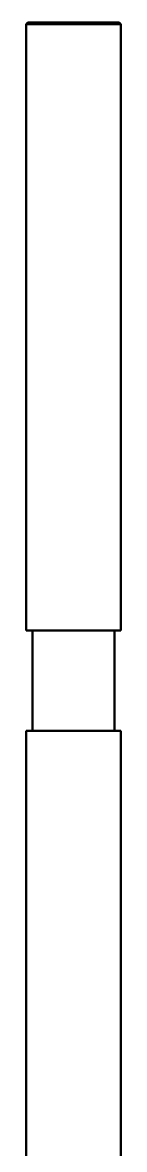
# Paper-space layout 'Layout1' of a CAD drawing. Header units: millimetres. Extents: x 0 to 420, y 0 to 297.
# Drawn here: x 112.69 to 115.69, y 168.65 to 204.6 of the extents above; entities that cross this region are included whole.
import ezdxf

# ---------------------------------------------------------------- set-up
doc = ezdxf.new("R2010")
doc.units = ezdxf.units.MM
doc.layers.add('170', color=7, linetype='Continuous', true_color=0xffffff)

psp = doc.layouts.get("Layout1")

# ---------------------------------------------------------------- linework, layer by layer
at = {"layer": '170', "color": 155, "linetype": 'Continuous', "lineweight": 50}
for p, q in [((112.741, 204.596), (112.691, 204.546)), ((115.691, 204.546), (115.641, 204.596)), ((112.691, 204.546), (112.691, 185.196)), ((115.691, 185.196), (115.691, 204.546)), ((112.891, 185.196), (112.891, 181.996)), ((115.491, 181.996), (115.491, 185.196)), ((112.691, 181.996), (112.691, 162.196)), ((115.691, 162.196), (115.691, 181.996))]:
    psp.add_line(p, q, dxfattribs=at)
for points in [[(112.741, 204.596), (113.398, 204.596)], [(113.371, 204.546), (112.691, 204.546)], [(113.371, 185.196), (112.691, 185.196)], [(113.371, 181.996), (112.691, 181.996)]]:
    psp.add_open_spline(points, degree=1, dxfattribs=at)
for points, knots in [([(113.398, 204.596), (114.594, 204.596), (115.509, 204.596), (115.641, 204.596)], [0, 0, 0.532894, 0.941183, 1, 1]), ([(115.691, 204.546), (115.555, 204.546), (114.608, 204.546), (113.371, 204.546)], [0, 0, 0.058816, 0.467107, 1, 1]), ([(115.691, 185.196), (115.555, 185.196), (114.608, 185.196), (113.371, 185.196)], [0, 0, 0.058816, 0.467107, 1, 1]), ([(115.691, 181.996), (115.555, 181.996), (114.608, 181.996), (113.371, 181.996)], [0, 0, 0.058816, 0.467107, 1, 1])]:
    psp.add_open_spline(points, degree=1, knots=knots, dxfattribs=at)

doc.saveas('drawing.dxf')
